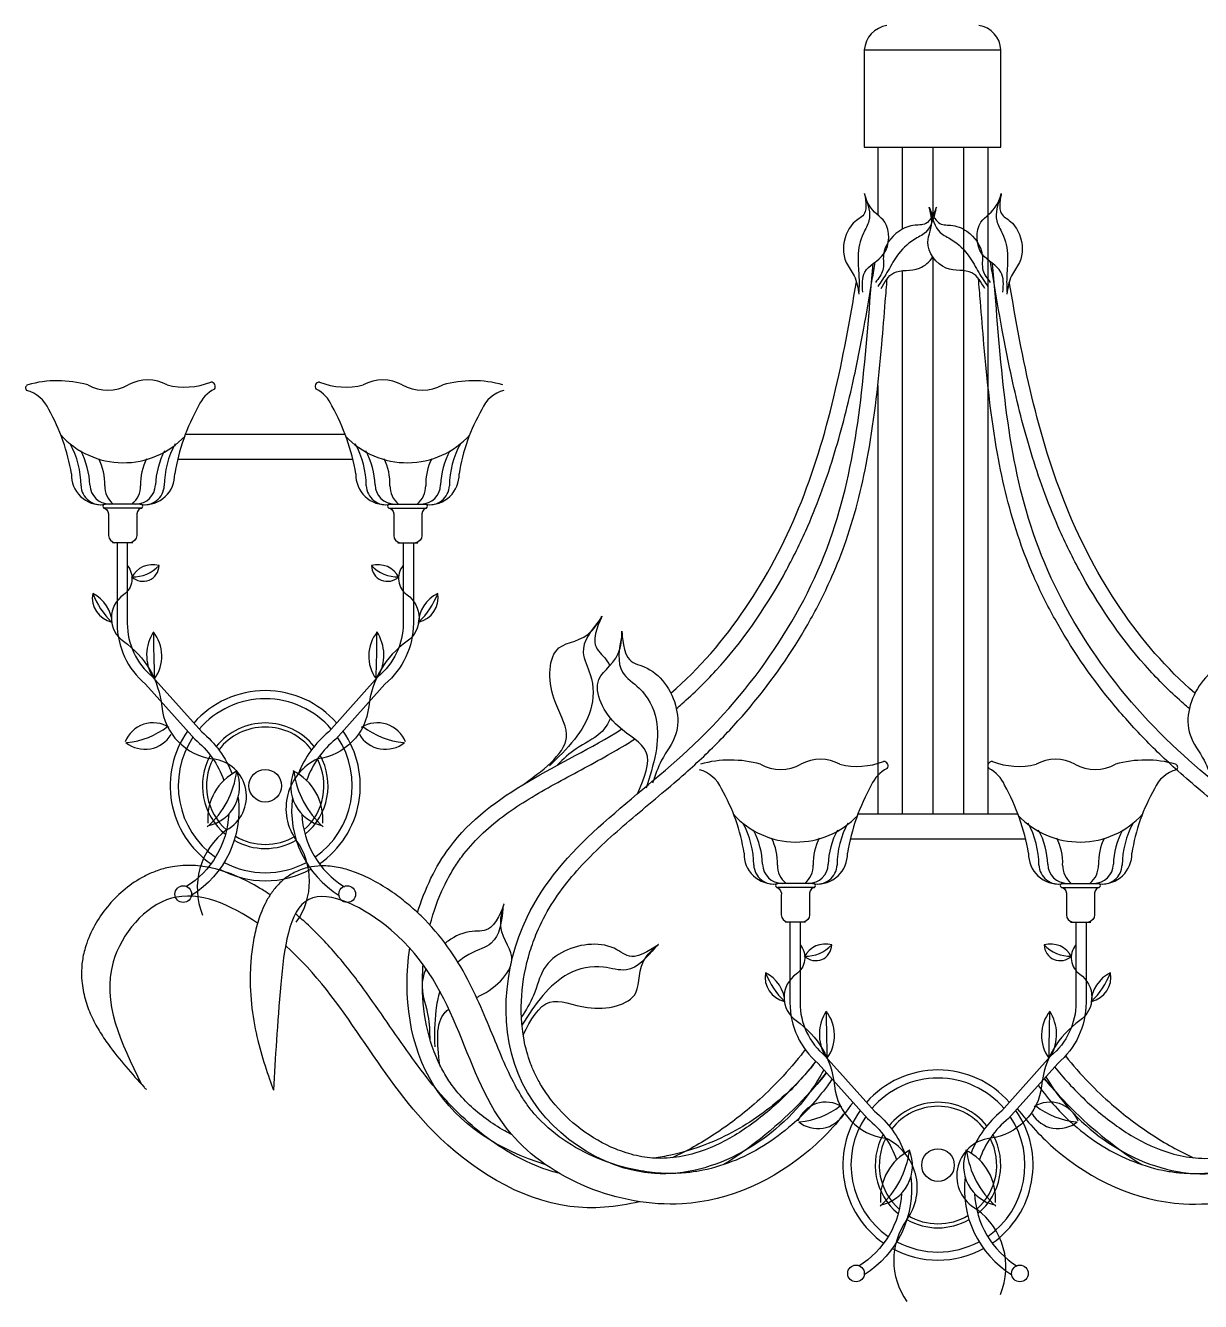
# Model space of a CAD drawing. Extents: x -61990 to -61155, y -37127 to -36121.
# Drawn here: x -61990 to -61453, y -37127 to -36543 of the extents above; entities that cross this region are included whole.
import ezdxf

# ---------------------------------------------------------------- set-up
doc = ezdxf.new("R2010")
doc.units = 0
doc.header["$MEASUREMENT"] = 0
for name, color, linetype in [('3', 3, 'CONTINUOUS'), ('4', 4, 'CONTINUOUS'), ('7', 7, 'CONTINUOUS')]:
    doc.layers.add(name, color=color, linetype=linetype)

msp = doc.modelspace()

# ---------------------------------------------------------------- linework, layer by layer
at = {"layer": '3'}
for p, q in [((-61606.31, -36554.61), (-61543.86, -36554.61)), ((-61588.97, -36599.02), (-61588.97, -36636.59)), ((-61574.97, -36599.02), (-61574.97, -36630.2)), ((-61560.97, -36599.02), (-61560.97, -36904.04)), ((-61574.97, -36649.28), (-61574.97, -36904.04)), ((-61588.97, -36655.57), (-61588.97, -36904.04)), ((-61629.6, -36935.93), (-61646.09, -36935.93)), ((-61629.6, -36937.74), (-61646.09, -36937.74)), ((-61515.65, -36935.93), (-61499.16, -36935.93)), ((-61515.65, -36937.74), (-61499.16, -36937.74)), ((-61633.21, -36953.6), (-61642.48, -36953.6)), ((-61634.28, -36953.6), (-61641.41, -36953.6)), ((-61512.04, -36953.6), (-61502.77, -36953.6)), ((-61510.96, -36953.6), (-61503.84, -36953.6))]:
    msp.add_line(p, q, dxfattribs=at)
for points in [[(-61646.09, -36937.74, -0.331153), (-61644.29, -36941.38), (-61644.29, -36950.19, 0.365745), (-61641.41, -36953.6, 1.001818)], [(-61629.6, -36937.74, 0.331153), (-61631.4, -36941.38), (-61631.4, -36950.19, -0.365745), (-61634.28, -36953.6, -1.001818)], [(-61515.65, -36937.74, -0.331153), (-61513.84, -36941.38), (-61513.84, -36950.19, 0.365745), (-61510.96, -36953.6, 1.001818)], [(-61499.16, -36937.74, 0.331153), (-61500.96, -36941.38), (-61500.96, -36950.19, -0.365745), (-61503.84, -36953.6, -1.001818)], [(-61640.35, -36953.67), (-61640.35, -36990.4, 0.221712), (-61627.38, -37018.22), (-61604.89, -37043.42, -0.142446), (-61591.56, -37062.29, -0.518864)], [(-61635.73, -36953.67), (-61635.73, -36990.4, 0.224379), (-61624.16, -37014.89), (-61601.7, -37040.06, -0.131061), (-61587.76, -37059.23, 3.515106)], [(-61509.51, -36953.67), (-61509.51, -36990.4, -0.224379), (-61521.09, -37014.89), (-61543.55, -37040.06, 0.131061), (-61557.49, -37059.23, -3.515106)], [(-61504.89, -36953.67), (-61504.89, -36990.4, -0.221712), (-61517.87, -37018.22), (-61540.36, -37043.42, 0.142446), (-61553.69, -37062.29, 0.518864)], [(-61635.58, -36964.1, -0.432996), (-61637.47, -36977.35, 0.520132), (-61637.47, -36998.63, -0.217282), (-61619.96, -37028.42, 0.348222), (-61596.52, -37052.43, -0.002)], [(-61509.67, -36964.1, 0.432996), (-61507.77, -36977.35, -0.520132), (-61507.77, -36998.63, 0.217282), (-61525.29, -37028.42, -0.348222), (-61548.73, -37052.43, 0.002)], [(-61585.03, -37070.11, -0.292957), (-61606.46, -37114.88, 3.515106)], [(-61560.22, -37070.11, 0.292957), (-61538.78, -37114.88, -3.515106)], [(-61589.34, -37077.67, -0.247575), (-61608.9, -37110.96, -0.518864)], [(-61555.9, -37077.67, 0.247575), (-61536.35, -37110.96, 0.518864)]]:
    msp.add_lwpolyline(points, format="xyb", dxfattribs=at)
for centre, radius in [((-61572.62, -37064.69), 7.46), ((-61610.12, -37114.28), 3.81), ((-61535.13, -37114.28), 3.81)]:
    msp.add_circle(centre, radius, dxfattribs=at)
for centre, radius, start, end in [((-61945.2, -36704.63), 38.78, 222.27122, 316.61711), ((-61815.45, -36704.63), 38.78, 223.38289, 317.72878), ((-62004.96, -36754.16), 40.38, 0.34743, 28.76417), ((-61886.13, -36754.16), 40.38, 151.23583, 179.65257), ((-61874.52, -36754.16), 40.38, 0.34743, 28.76417), ((-61755.69, -36754.16), 40.38, 151.23583, 179.65257), ((-61995.77, -36754.73), 35.25, 1.88168, 28.33244), ((-61978.78, -36752.95), 25.05, 357.79371, 26.98697), ((-61912.31, -36752.95), 25.05, 153.01303, 182.20629), ((-61895.32, -36754.73), 35.25, 151.66756, 178.11832), ((-61865.33, -36754.73), 35.25, 1.88168, 28.33244), ((-61848.33, -36752.95), 25.05, 357.79371, 26.98697), ((-61781.87, -36752.95), 25.05, 153.01303, 182.20629), ((-61764.88, -36754.73), 35.25, 151.66756, 178.11832), ((-61955.56, -36753.6), 9.03, 181.97454, 282.60375), ((-61951.56, -36753.35), 8.98, 181.43702, 269.50394), ((-61943.11, -36754.09), 10.64, 179.05139, 230.79239), ((-61947.98, -36754.09), 10.64, 309.20761, 0.94861), ((-61939.53, -36753.35), 8.98, 270.49606, 358.56298), ((-61935.53, -36753.6), 9.03, 257.39625, 358.02546), ((-61825.12, -36753.6), 9.03, 181.97454, 282.60375), ((-61821.12, -36753.35), 8.98, 181.43702, 269.50394), ((-61812.66, -36754.09), 10.64, 179.05139, 230.79239), ((-61817.54, -36754.09), 10.64, 309.20761, 0.94861), ((-61809.09, -36753.35), 8.98, 270.49606, 358.56298), ((-61805.09, -36753.6), 9.03, 257.39625, 358.02546), ((-61953.69, -36763.32), 0.911, 83.69028, 276.30972), ((-61937.2, -36763.32), 0.911, 263.69028, 96.30972), ((-61823.45, -36763.32), 0.911, 83.69028, 276.30972), ((-61806.96, -36763.32), 0.911, 263.69028, 96.30972), ((-61880.32, -36891.17), 28.71, 38.73955, 141.26045), ((-61880.32, -36891.17), 26.86, 37.80742, 142.19258), ((-61880.32, -36891.17), 28.71, 150.96219, 230.66037), ((-61880.32, -36891.17), 28.71, 309.33963, 29.03781), ((-61880.32, -36891.17), 26.86, 152.8302, 228.79237), ((-61906.23, -36896.12), 17.33, 298.28314, 83.33942), ((-61880.32, -36891.17), 26.86, 311.20763, 27.1698), ((-61667.64, -36930.08), 50.65, 74.18944, 105.59783), ((-61644.56, -36864.64), 19.11, 240.9692, 299.0308), ((-61626.38, -36897.4), 18.35, 60.9692, 119.0308), ((-61609.51, -36848.65), 33.66, 256.30361, 290.91681), ((-61597.4, -36882.04), 1.95, 320.39846, 92.5785), ((-61547.85, -36882.04), 1.95, 87.4215, 219.60154), ((-61535.74, -36848.65), 33.66, 249.08319, 283.69639), ((-61518.86, -36897.4), 18.35, 60.9692, 119.0308), ((-61500.68, -36864.64), 19.11, 240.9692, 299.0308), ((-61477.61, -36930.08), 50.65, 74.40217, 105.81056), ((-61464.48, -36882.72), 1.5, 311.27271, 71.04281), ((-61685.58, -36898.46), 15.11, 22.99033, 75.34418), ((-61589.2, -36896.83), 15.11, 116.30743, 157.00967), ((-61556.05, -36896.83), 15.11, 22.99033, 63.69257), ((-61459.66, -36898.46), 15.11, 104.65582, 157.00967), ((-61746.67, -36935.58), 86.46, 9.02547, 29.83657), ((-61519.17, -36937.92), 96.2, 150.757, 170.48315), ((-61626.08, -36937.92), 96.2, 9.51685, 29.243), ((-61398.57, -36935.58), 86.46, 150.16343, 170.97453), ((-61637.5, -36878.15), 38.78, 222.27122, 316.61711), ((-61507.75, -36878.15), 38.78, 223.38289, 317.72878), ((-61697.26, -36927.68), 40.38, 0.34743, 28.76417), ((-61688.07, -36928.25), 35.25, 1.88168, 28.33244), ((-61587.62, -36928.25), 35.25, 151.66756, 178.11832), ((-61578.43, -36927.68), 40.38, 151.23583, 179.65257), ((-61566.82, -36927.68), 40.38, 0.34743, 28.76417), ((-61557.63, -36928.25), 35.25, 1.88168, 28.33244), ((-61457.18, -36928.25), 35.25, 151.66756, 178.11832), ((-61447.99, -36927.68), 40.38, 151.23583, 179.65257), ((-61880.32, -36891.17), 28.71, 240.36212, 299.63788), ((-61880.32, -36891.17), 26.86, 239.42998, 300.57002), ((-61671.08, -36926.47), 25.05, 357.79371, 26.98697), ((-61604.61, -36926.47), 25.05, 153.01303, 182.20629), ((-61540.63, -36926.47), 25.05, 357.79371, 26.98697), ((-61474.17, -36926.47), 25.05, 153.01303, 182.20629), ((-61647.61, -36922.46), 13.69, 178.15086, 274.52954), ((-61627.73, -36922.46), 13.69, 264.71807, 1.84914), ((-61517.52, -36922.46), 13.69, 178.15086, 275.28193), ((-61497.64, -36922.46), 13.69, 265.47046, 1.84914), ((-61647.86, -36927.12), 9.03, 181.97454, 282.60375), ((-61643.86, -36926.87), 8.98, 181.43702, 269.50394), ((-61635.41, -36927.61), 10.64, 179.05139, 230.79239), ((-61640.28, -36927.61), 10.64, 309.20761, 0.94861), ((-61631.83, -36926.87), 8.98, 270.49606, 358.56298), ((-61627.83, -36927.12), 9.03, 257.39625, 358.02546), ((-61517.42, -36927.12), 9.03, 181.97454, 282.60375), ((-61513.42, -36926.87), 8.98, 181.43702, 269.50394), ((-61504.96, -36927.61), 10.64, 179.05139, 230.79239), ((-61509.84, -36927.61), 10.64, 309.20761, 0.94861), ((-61501.39, -36926.87), 8.98, 270.49606, 358.56298), ((-61497.39, -36927.12), 9.03, 257.39625, 358.02546), ((-61645.99, -36936.84), 0.911, 83.69028, 276.30972), ((-61629.5, -36936.84), 0.911, 263.69028, 96.30972), ((-61515.75, -36936.84), 0.911, 83.69028, 276.30972), ((-61499.26, -36936.84), 0.911, 263.69028, 96.30972), ((-61624.18, -36974.31), 10.73, 73.93377, 153.29658), ((-61628.53, -36963.87), 7.32, 226.24097, 358.99834), ((-61633.24, -36952.56), 16.6, 268.7972, 316.44211), ((-61521.07, -36974.31), 10.73, 26.70342, 106.06623), ((-61512, -36952.56), 16.6, 223.55789, 271.2028), ((-61516.72, -36963.87), 7.32, 181.00166, 313.75903), ((-61640.26, -36978.68), 11.46, 170.08386, 257.33247), ((-61616.65, -36963.09), 37.46, 201.31883, 225.56779), ((-61658.51, -36991.01), 15.91, 1.83869, 64.03553), ((-61486.73, -36991.01), 15.91, 115.96447, 178.16131), ((-61504.99, -36978.68), 11.46, 282.66753, 9.91614), ((-61528.6, -36963.09), 37.46, 314.43221, 338.68117), ((-61607.48, -37004.98), 19.4, 146.39816, 210.72329), ((-61637.83, -37005.39), 17.88, 324.26918, 38.59978), ((-60936.13, -36991.53), 687.62, 180.23764, 182.02531), ((-61507.41, -37005.39), 17.88, 141.40022, 215.73082), ((-62209.12, -36991.53), 687.62, 357.97469, 359.76236), ((-61537.77, -37004.98), 19.4, 329.27671, 33.60184), ((-61623.91, -37049.67), 13.77, 57.73694, 158.74312), ((-61639.13, -37009.49), 35.56, 275.2265, 307.81782), ((-61572.62, -37064.69), 28.71, 38.73955, 141.26045), ((-61572.62, -37064.69), 26.86, 37.80742, 142.19258), ((-61521.34, -37049.67), 13.77, 21.25688, 122.26306), ((-61506.12, -37009.49), 35.56, 232.18218, 264.7735), ((-61627.57, -37034.25), 13.78, 230.57125, 329.49926), ((-61517.68, -37034.25), 13.78, 210.50074, 309.42875), ((-61572.62, -37064.69), 28.71, 150.96219, 230.66037), ((-61572.62, -37064.69), 28.71, 309.33963, 29.03781), ((-61572.62, -37064.69), 26.86, 152.8302, 228.79237), ((-61626.48, -37052.82), 41.12, 311.67297, 352.74619), ((-61574.24, -37079.92), 24.72, 116.90556, 184.34524), ((-61602.76, -37065), 18.45, 282.12981, 22.24177), ((-61607.07, -37075.05), 24.96, 324.21402, 65.00091), ((-61546.72, -37069.64), 17.33, 96.66058, 241.71686), ((-61542.49, -37065), 18.45, 157.75823, 257.87019), ((-61571.01, -37079.92), 24.72, 355.65476, 63.09444), ((-61518.77, -37052.82), 41.12, 187.25381, 228.32703), ((-61572.62, -37064.69), 26.86, 311.20763, 27.1698), ((-61574.3, -37111.35), 32.78, 337.56586, 53.78115), ((-61560.84, -37108.37), 32.03, 144.21402, 215.78598), ((-61572.62, -37064.69), 28.71, 240.36212, 299.63788), ((-61572.62, -37064.69), 26.86, 239.42998, 300.57002)]:
    msp.add_arc(centre, radius, start, end, dxfattribs=at)
for points, knots in [([(-61628.42, -37017.31), (-61628.45, -37017.35), (-61628.48, -37017.39), (-61631.58, -37021.33), (-61634.87, -37025.05), (-61641.9, -37032.1), (-61645.64, -37035.42), (-61657.45, -37044.69), (-61666.1, -37049.92), (-61681.57, -37056.57), (-61688.05, -37058.68), (-61697.31, -37060.7), (-61699.9, -37061.17), (-61702.52, -37061.53)], [114.137712, 114.137712, 114.137712, 114.137712, 114.245811, 114.245811, 125.482165, 125.482165, 136.718518, 136.718518, 159.191225, 159.191225, 174.283498, 174.283498, 180.041025, 180.041025, 180.041025, 180.041025]), ([(-61633.34, -37011.85), (-61633.97, -37012.69), (-61634.62, -37013.52), (-61638.73, -37018.75), (-61642.45, -37023), (-61649.7, -37030.46), (-61653.14, -37033.72), (-61659.58, -37039.31), (-61662.51, -37041.7), (-61668.56, -37046.3), (-61671.66, -37048.51), (-61681.09, -37054.72), (-61687.58, -37058.37), (-61694.15, -37061.36)], [102.969663, 102.969663, 102.969663, 102.969663, 105.386258, 105.386258, 118.202987, 118.202987, 128.775596, 128.775596, 137.102732, 137.102732, 145.429868, 145.429868, 161.916612, 161.916612, 161.916612, 161.916612]), ([(-61623.73, -37022.32), (-61632.93, -37034.15), (-61647.95, -37049.03), (-61665.58, -37061.38), (-61670.55, -37064.48)], [104.770799, 104.770799, 104.770799, 104.770799, 136.326139, 148.18024, 148.18024, 148.18024, 148.18024]), ([(-61524, -37025.09), (-61515.28, -37035.84), (-61500.97, -37049.74), (-61484.35, -37061.38), (-61479.38, -37064.48)], [107.256484, 107.256484, 107.256484, 107.256484, 136.326139, 148.18024, 148.18024, 148.18024, 148.18024])]:
    msp.add_open_spline(points, degree=3, knots=knots, dxfattribs=at)
for points in [[(-61623.58, -37022.48), (-61625.91, -37025.4), (-61628.36, -37028.23), (-61630.94, -37030.95)], [(-61524.11, -37025.21), (-61522.46, -37027.17), (-61520.76, -37029.09), (-61518.99, -37030.95)], [(-61726.45, -37062.2), (-61726.6, -37062.19), (-61726.76, -37062.17), (-61726.91, -37062.16)]]:
    msp.add_open_spline(points, degree=3, dxfattribs=at)
at = {"layer": '4'}
for p, q in [((-61600.17, -36599.02), (-61600.17, -36630.13)), ((-61549.77, -36599.02), (-61549.77, -36904.04)), ((-61600.17, -36628.72), (-61600.17, -36630.13)), ((-61549.77, -36628.72), (-61549.77, -36630.13)), ((-61600.17, -36708.04), (-61600.17, -36904.04)), ((-61843.74, -36730.52), (-61916.91, -36730.52)), ((-61840.23, -36741.98), (-61920.42, -36741.98)), ((-61609.21, -36904.04), (-61536.04, -36904.04)), ((-61612.72, -36915.5), (-61532.53, -36915.5))]:
    msp.add_line(p, q, dxfattribs=at)
msp.add_lwpolyline([(-61595.95, -36543.41, 0.353581), (-61606.31, -36554.61), (-61606.31, -36599.02), (-61543.86, -36599.02), (-61543.86, -36554.61, 0.368703), (-61553.98, -36543.41)], format="xyb", dxfattribs=at)
for centre, radius, start, end in [((-61988.47, -36709.2), 1.5, 108.95719, 228.72729), ((-61975.34, -36756.56), 50.65, 74.18944, 105.59783), ((-61952.26, -36691.12), 19.11, 240.9692, 299.0308), ((-61934.08, -36723.88), 18.35, 60.9692, 119.0308), ((-61917.21, -36675.13), 33.66, 256.30361, 290.91681), ((-61905.1, -36708.52), 1.95, 320.39846, 92.5785), ((-61855.55, -36708.52), 1.95, 87.4215, 219.60154), ((-61843.44, -36675.13), 33.66, 249.08319, 283.69639), ((-61826.56, -36723.88), 18.35, 60.9692, 119.0308), ((-61808.38, -36691.12), 19.11, 240.9692, 299.0308), ((-61785.31, -36756.56), 50.65, 74.40217, 105.81056), ((-61993.28, -36724.94), 15.11, 22.99033, 75.34418), ((-61896.9, -36723.31), 15.11, 116.30743, 157.00967), ((-61863.75, -36723.31), 15.11, 22.99033, 63.69257), ((-61767.36, -36724.94), 15.11, 104.65582, 157.00967), ((-62054.37, -36762.06), 86.46, 9.02547, 29.83657), ((-61826.87, -36764.4), 96.2, 150.757, 170.48315), ((-61933.78, -36764.4), 96.2, 9.51685, 29.243), ((-61706.27, -36762.06), 86.46, 150.16343, 170.97453), ((-61955.3, -36748.94), 13.69, 178.15086, 274.52954), ((-61935.43, -36748.94), 13.69, 264.71807, 1.84914), ((-61825.22, -36748.94), 13.69, 178.15086, 275.28193), ((-61805.34, -36748.94), 13.69, 265.47046, 1.84914)]:
    msp.add_arc(centre, radius, start, end, dxfattribs=at)
for points in [[(-61607.04, -36665.38), (-61606.11, -36656.2), (-61597.47, -36647.95), (-61596.99, -36633.37), (-61604.4, -36625.14), (-61606.28, -36620.27), (-61605.9, -36628.51), (-61609.93, -36632.56), (-61614.59, -36639.02), (-61614.59, -36651.83), (-61610.96, -36657.93), (-61608.82, -36666.3)], [(-61542.89, -36665.38), (-61543.82, -36656.2), (-61552.46, -36647.95), (-61552.95, -36633.37), (-61545.53, -36625.14), (-61543.65, -36620.27), (-61544.03, -36628.51), (-61540, -36632.56), (-61535.35, -36639.02), (-61535.34, -36651.83), (-61538.97, -36657.93), (-61541.11, -36666.3)], [(-61605.91, -36621.5), (-61604.19, -36632.76), (-61606.72, -36638.47), (-61609.17, -36649.05), (-61608.79, -36657.79), (-61608.8, -36665.41)], [(-61551.25, -36663.74), (-61557.07, -36656.57), (-61568.83, -36654.42), (-61577.24, -36642.51), (-61575.57, -36631.56), (-61576.67, -36626.46), (-61572.46, -36633.56), (-61566.87, -36634.72), (-61559.43, -36637.56), (-61552.39, -36648.27), (-61552.07, -36655.36), (-61548.68, -36660.9)], [(-61544.02, -36621.5), (-61545.74, -36632.76), (-61543.21, -36638.47), (-61540.77, -36649.05), (-61541.15, -36657.79), (-61541.13, -36665.41)], [(-61573.63, -36627.69), (-61578.38, -36638.05), (-61583.62, -36641.42), (-61591.48, -36648.92), (-61595.97, -36656.44), (-61600.17, -36662.79)], [(-61576.3, -36627.69), (-61571.56, -36638.05), (-61566.31, -36641.42), (-61558.45, -36648.92), (-61553.96, -36656.44), (-61549.77, -36662.79)]]:
    msp.add_spline(points, degree=3, dxfattribs=at)
for points, knots in [([(-61574.33, -36631.3), (-61574.07, -36629.14), (-61572.06, -36622.69), (-61576.29, -36635.41), (-61583.92, -36634.13), (-61592.3, -36637.71), (-61598.71, -36646.12), (-61596.83, -36655.45), (-61599.82, -36659.14), (-61601.25, -36660.9)], [50.409305, 50.409305, 50.409305, 50.409305, 55.780425, 64.623643, 70.744468, 79.27752, 93.002496, 100.607035, 107.565649, 107.565649, 107.565649, 107.565649]), ([(-61598.68, -36663.74), (-61597.01, -36660.81), (-61593.2, -36654.09), (-61582.09, -36656.56), (-61576.49, -36651.55), (-61574.97, -36649.28)], [0, 0, 0, 0, 9.891421, 22.691252, 30.747943, 30.747943, 30.747943, 30.747943])]:
    msp.add_open_spline(points, degree=3, knots=knots, dxfattribs=at)
at = {"layer": '7'}
for p, q in [((-61937.3, -36762.41), (-61953.79, -36762.41)), ((-61937.3, -36764.22), (-61953.79, -36764.22)), ((-61823.35, -36762.41), (-61806.86, -36762.41)), ((-61823.35, -36764.22), (-61806.86, -36764.22)), ((-61940.91, -36780.08), (-61950.18, -36780.08)), ((-61941.98, -36780.08), (-61949.11, -36780.08)), ((-61819.74, -36780.08), (-61810.47, -36780.08)), ((-61818.66, -36780.08), (-61811.54, -36780.08))]:
    msp.add_line(p, q, dxfattribs=at)
for points in [[(-61953.79, -36764.22, -0.331153), (-61951.99, -36767.86), (-61951.99, -36776.67, 0.365745), (-61949.11, -36780.08, 1.001818)], [(-61937.3, -36764.22, 0.331153), (-61939.1, -36767.86), (-61939.1, -36776.67, -0.365745), (-61941.98, -36780.08, -1.001818)], [(-61823.35, -36764.22, -0.331153), (-61821.54, -36767.86), (-61821.54, -36776.67, 0.365745), (-61818.66, -36780.08, 1.001818)], [(-61806.86, -36764.22, 0.331153), (-61808.66, -36767.86), (-61808.66, -36776.67, -0.365745), (-61811.54, -36780.08, -1.001818)], [(-61948.05, -36780.15), (-61948.05, -36816.88, 0.221712), (-61935.08, -36844.7), (-61912.59, -36869.9, -0.142446), (-61899.26, -36888.77, -0.518864)], [(-61943.43, -36780.15), (-61943.43, -36816.88, 0.224379), (-61931.86, -36841.37), (-61909.4, -36866.54, -0.131061), (-61895.46, -36885.71, 3.515106)], [(-61817.21, -36780.15), (-61817.21, -36816.88, -0.224379), (-61828.78, -36841.37), (-61851.25, -36866.54, 0.131061), (-61865.19, -36885.71, -3.515106)], [(-61812.59, -36780.15), (-61812.59, -36816.88, -0.221712), (-61825.57, -36844.7), (-61848.06, -36869.9, 0.142446), (-61861.39, -36888.77, 0.518864)], [(-61943.28, -36790.58, -0.432996), (-61945.17, -36803.83, 0.520132), (-61945.17, -36825.11, -0.217282), (-61927.66, -36854.91, 0.348222), (-61904.22, -36878.91, -0.002)], [(-61817.37, -36790.58, 0.432996), (-61815.47, -36803.83, -0.520132), (-61815.47, -36825.11, 0.217282), (-61832.99, -36854.91, -0.348222), (-61856.43, -36878.91, 0.002)], [(-61892.73, -36896.59, -0.292957), (-61914.16, -36941.36, 3.515106)], [(-61867.92, -36896.59, 0.292957), (-61846.48, -36941.36, -3.515106)], [(-61897.04, -36904.15, -0.247575), (-61916.6, -36937.44, -0.518864)], [(-61863.6, -36904.15, 0.247575), (-61844.05, -36937.44, 0.518864)]]:
    msp.add_lwpolyline(points, format="xyb", dxfattribs=at)
for centre, radius in [((-61880.32, -36891.17), 7.46), ((-61917.82, -36940.76), 3.81), ((-61842.83, -36940.76), 3.81)]:
    msp.add_circle(centre, radius, dxfattribs=at)
for centre, radius, start, end in [((-61931.88, -36800.79), 10.73, 73.93377, 153.29658), ((-61940.94, -36779.04), 16.6, 268.7972, 316.44211), ((-61936.23, -36790.35), 7.32, 226.24097, 358.99834), ((-61828.77, -36800.79), 10.73, 26.70342, 106.06623), ((-61824.42, -36790.35), 7.32, 181.00166, 313.75903), ((-61819.7, -36779.04), 16.6, 223.55789, 271.2028), ((-61947.96, -36805.16), 11.46, 170.08386, 257.33247), ((-61966.21, -36817.49), 15.91, 1.83869, 64.03553), ((-61924.35, -36789.57), 37.46, 201.31883, 225.56779), ((-61794.43, -36817.49), 15.91, 115.96447, 178.16131), ((-61812.69, -36805.16), 11.46, 282.66753, 9.91614), ((-61836.29, -36789.57), 37.46, 314.43221, 338.68117), ((-61915.18, -36831.46), 19.4, 146.39816, 210.72329), ((-61945.53, -36831.87), 17.88, 324.26918, 38.59978), ((-61243.83, -36818.02), 687.62, 180.23764, 182.02531), ((-61815.11, -36831.87), 17.88, 141.40022, 215.73082), ((-62516.82, -36818.02), 687.62, 357.97469, 359.76236), ((-61845.46, -36831.46), 19.4, 329.27671, 33.60184), ((-61880.32, -36891.17), 43.49, 41.26586, 138.73414), ((-61880.32, -36891.17), 39.79, 40.61341, 139.38659), ((-61931.61, -36876.15), 13.77, 57.73694, 158.74312), ((-61946.82, -36835.97), 35.56, 275.2265, 307.81782), ((-61829.04, -36876.15), 13.77, 21.25688, 122.26306), ((-61813.82, -36835.97), 35.56, 232.18218, 264.7735), ((-61935.27, -36860.73), 13.78, 230.57125, 329.49926), ((-61880.32, -36891.17), 43.49, 144.91909, 235.21801), ((-61880.32, -36891.17), 39.79, 146.16758, 235.14366), ((-61880.32, -36891.17), 39.79, 304.85634, 33.83242), ((-61880.32, -36891.17), 43.49, 304.78199, 35.08091), ((-61825.38, -36860.73), 13.78, 210.50074, 309.42875), ((-61845.88, -36901.53), 24.96, 114.99909, 215.78598), ((-61934.17, -36879.3), 41.12, 311.67297, 352.74619), ((-61881.94, -36906.4), 24.72, 116.90556, 184.34524), ((-61910.46, -36891.48), 18.45, 282.12981, 22.24177), ((-61850.19, -36891.48), 18.45, 157.75823, 257.87019), ((-61878.71, -36906.4), 24.72, 355.65476, 63.09444), ((-61826.47, -36879.3), 41.12, 187.25381, 228.32703), ((-61878.65, -36937.83), 32.78, 126.21885, 202.43414), ((-61892.11, -36934.85), 32.03, 324.21402, 35.78598), ((-61880.32, -36891.17), 43.49, 241.32685, 298.67315), ((-61880.32, -36891.17), 39.79, 241.7993, 298.2007), ((-61572.62, -37064.69), 43.49, 41.26586, 138.73414), ((-61572.62, -37064.69), 39.79, 40.61341, 139.38659), ((-61572.62, -37064.69), 43.49, 144.91909, 235.21801), ((-61572.62, -37064.69), 43.49, 304.78199, 35.08091), ((-61572.62, -37064.69), 39.79, 146.16758, 235.14366), ((-61572.62, -37064.69), 39.79, 304.85634, 33.83242), ((-61572.62, -37064.69), 43.49, 241.32685, 298.67315), ((-61572.62, -37064.69), 39.79, 241.7993, 298.2007)]:
    msp.add_arc(centre, radius, start, end, dxfattribs=at)
for points, knots in [([(-61624.85, -37021.06), (-61626.65, -37024.45), (-61642.79, -37050.86), (-61700.26, -37085.77), (-61776.74, -37032.17), (-61767.91, -36933.26), (-61677.98, -36877.52), (-61611.78, -36781.22), (-61606.2, -36698.56), (-61602.67, -36656.9), (-61602.28, -36652.32)], [114.665724, 114.665724, 114.665724, 114.665724, 122.899102, 180.482098, 232.701921, 286.979983, 362.735838, 448.077942, 527.196851, 536.981483, 536.981483, 536.981483, 536.981483]), ([(-61692.29, -36855.9), (-61691.44, -36855.18), (-61690.6, -36854.46), (-61684.29, -36848.95), (-61679.12, -36843.86), (-61662.22, -36825.36), (-61651.96, -36810.64), (-61639.63, -36788.37), (-61636.21, -36781.49), (-61630.65, -36769.02), (-61628.4, -36763.47), (-61624.24, -36752.31), (-61622.33, -36746.69), (-61617.06, -36729.75), (-61614.13, -36718.35), (-61609.73, -36698.59), (-61608.08, -36690.25), (-61605.18, -36674.48), (-61603.91, -36667.04), (-61602.23, -36656.95), (-61601.79, -36654.29), (-61601.36, -36651.62)], [422.254182, 422.254182, 422.254182, 422.254182, 424.517851, 424.517851, 439.325569, 439.325569, 475.722178, 475.722178, 491.483663, 491.483663, 503.878778, 503.878778, 516.273893, 516.273893, 541.064122, 541.064122, 559.061273, 559.061273, 575.108109, 575.108109, 580.869579, 580.869579, 580.869579, 580.869579]), ([(-61457.64, -36855.9), (-61458.49, -36855.18), (-61459.33, -36854.46), (-61465.64, -36848.95), (-61470.81, -36843.86), (-61487.71, -36825.36), (-61497.97, -36810.64), (-61510.3, -36788.37), (-61513.72, -36781.49), (-61519.28, -36769.02), (-61521.54, -36763.47), (-61525.7, -36752.31), (-61527.6, -36746.69), (-61532.87, -36729.75), (-61535.8, -36718.35), (-61540.2, -36698.59), (-61541.85, -36690.25), (-61544.75, -36674.48), (-61546.02, -36667.04), (-61547.7, -36656.95), (-61548.14, -36654.29), (-61548.58, -36651.62)], [422.254182, 422.254182, 422.254182, 422.254182, 424.517851, 424.517851, 439.325569, 439.325569, 475.722178, 475.722178, 491.483663, 491.483663, 503.878778, 503.878778, 516.273893, 516.273893, 541.064122, 541.064122, 559.061273, 559.061273, 575.108109, 575.108109, 580.869579, 580.869579, 580.869579, 580.869579]), ([(-61523.28, -37024.29), (-61521.96, -37026.56), (-61505.85, -37051.63), (-61449.67, -37085.77), (-61373.19, -37032.17), (-61382.02, -36933.26), (-61471.95, -36877.52), (-61538.15, -36781.22), (-61543.73, -36698.56), (-61547.26, -36656.9), (-61547.66, -36652.32)], [117.301954, 117.301954, 117.301954, 117.301954, 122.899102, 180.482098, 232.701921, 286.979983, 362.735838, 448.077942, 527.196851, 536.981483, 536.981483, 536.981483, 536.981483]), ([(-61628.54, -37017.2), (-61630.15, -37019.28), (-61631.83, -37021.33), (-61638.14, -37028.66), (-61643.2, -37033.83), (-61653.98, -37043.29), (-61659.72, -37047.57), (-61671.55, -37054.66), (-61677.64, -37057.45), (-61687.53, -37060.38), (-61691.31, -37061.12), (-61697, -37061.61), (-61698.91, -37061.67), (-61702.41, -37061.57), (-61704.01, -37061.44), (-61707.22, -37061.03), (-61708.84, -37060.75), (-61713.69, -37059.66), (-61716.93, -37058.64), (-61725.65, -37055.08), (-61731.03, -37051.99), (-61740.92, -37044.52), (-61745.42, -37040.13), (-61750.99, -37033.09), (-61752.6, -37030.77), (-61755.02, -37026.75), (-61755.92, -37025.09), (-61757.55, -37021.71), (-61758.28, -37019.98), (-61760.25, -37014.71), (-61761.25, -37011.07), (-61763.2, -37000.79), (-61763.53, -36993.98), (-61762.55, -36980.37), (-61761.24, -36973.57), (-61758.32, -36964.09), (-61757.26, -36961.18), (-61754.19, -36953.91), (-61751.99, -36949.71), (-61747.01, -36941.68), (-61744.23, -36937.84), (-61735.21, -36926.81), (-61728.27, -36919.99), (-61713.35, -36906.65), (-61705.39, -36900.13), (-61693.94, -36890.44), (-61690.47, -36887.47), (-61684.25, -36881.91), (-61681.48, -36879.36), (-61676.06, -36874.14), (-61673.4, -36871.48), (-61665.6, -36863.35), (-61660.63, -36857.73), (-61646.47, -36840.32), (-61638.05, -36827.97), (-61627.31, -36808.65), (-61624.06, -36802.12), (-61618.76, -36790.07), (-61616.6, -36784.59), (-61612.41, -36772.52), (-61610.48, -36765.92), (-61607.13, -36752.61), (-61605.73, -36745.91), (-61601.56, -36722.65), (-61599.81, -36705.93), (-61597.77, -36682.71), (-61597.24, -36676.14), (-61596.42, -36666.14), (-61596.13, -36662.68), (-61595.84, -36659.24)], [114.371278, 114.371278, 114.371278, 114.371278, 120.161195, 120.161195, 135.301222, 135.301222, 150.441249, 150.441249, 165.581276, 165.581276, 174.904723, 174.904723, 179.634034, 179.634034, 183.579316, 183.579316, 187.524597, 187.524597, 195.41516, 195.41516, 209.087924, 209.087924, 222.760687, 222.760687, 229.087711, 229.087711, 233.406183, 233.406183, 237.724655, 237.724655, 246.361599, 246.361599, 261.55328, 261.55328, 276.744962, 276.744962, 283.701398, 283.701398, 294.655105, 294.655105, 305.608812, 305.608812, 327.286508, 327.286508, 348.964204, 348.964204, 358.37906, 358.37906, 366.049444, 366.049444, 373.719828, 373.719828, 389.060597, 389.060597, 419.742135, 419.742135, 434.880137, 434.880137, 447.14802, 447.14802, 461.537715, 461.537715, 475.927409, 475.927409, 511.193485, 511.193485, 525.139125, 525.139125, 532.515329, 532.515329, 532.515329, 532.515329]), ([(-61694.84, -36848.87), (-61668.82, -36826.3), (-61629.18, -36764.64), (-61615.84, -36695.89), (-61609.94, -36660.62)], [424.072379, 424.072379, 424.072379, 424.072379, 497.068573, 573.554122, 573.554122, 573.554122, 573.554122]), ([(-61519.31, -37019.83), (-61518.35, -37021.02), (-61517.36, -37022.19), (-61511.79, -37028.66), (-61506.73, -37033.83), (-61495.95, -37043.29), (-61490.22, -37047.57), (-61478.38, -37054.66), (-61472.29, -37057.45), (-61462.4, -37060.38), (-61458.62, -37061.12), (-61452.94, -37061.61), (-61451.02, -37061.67), (-61447.52, -37061.57), (-61445.92, -37061.44), (-61442.71, -37061.03), (-61441.09, -37060.75), (-61436.24, -37059.66), (-61433, -37058.64), (-61424.28, -37055.08), (-61418.9, -37051.99), (-61409.01, -37044.52), (-61404.51, -37040.13), (-61398.94, -37033.09), (-61397.33, -37030.77), (-61394.92, -37026.75), (-61394.02, -37025.09), (-61392.39, -37021.71), (-61391.65, -37019.98), (-61389.68, -37014.71), (-61388.68, -37011.07), (-61386.73, -37000.79), (-61386.4, -36993.98), (-61387.38, -36980.37), (-61388.69, -36973.57), (-61391.61, -36964.09), (-61392.67, -36961.18), (-61395.74, -36953.91), (-61397.94, -36949.71), (-61402.92, -36941.68), (-61405.71, -36937.84), (-61414.72, -36926.81), (-61421.66, -36919.99), (-61436.58, -36906.65), (-61444.55, -36900.13), (-61455.99, -36890.44), (-61459.46, -36887.47), (-61465.68, -36881.91), (-61468.45, -36879.36), (-61473.88, -36874.14), (-61476.53, -36871.48), (-61484.33, -36863.35), (-61489.3, -36857.73), (-61503.46, -36840.32), (-61511.88, -36827.97), (-61522.63, -36808.65), (-61525.88, -36802.12), (-61531.17, -36790.07), (-61533.33, -36784.59), (-61537.52, -36772.52), (-61539.46, -36765.92), (-61542.8, -36752.61), (-61544.21, -36745.91), (-61548.37, -36722.65), (-61550.12, -36705.93), (-61552.16, -36682.71), (-61552.69, -36676.14), (-61553.51, -36666.14), (-61553.8, -36662.68), (-61554.09, -36659.24)], [116.827932, 116.827932, 116.827932, 116.827932, 120.161195, 120.161195, 135.301222, 135.301222, 150.441249, 150.441249, 165.581276, 165.581276, 174.904723, 174.904723, 179.634034, 179.634034, 183.579316, 183.579316, 187.524597, 187.524597, 195.41516, 195.41516, 209.087924, 209.087924, 222.760687, 222.760687, 229.087711, 229.087711, 233.406183, 233.406183, 237.724655, 237.724655, 246.361599, 246.361599, 261.55328, 261.55328, 276.744962, 276.744962, 283.701398, 283.701398, 294.655105, 294.655105, 305.608812, 305.608812, 327.286508, 327.286508, 348.964204, 348.964204, 358.37906, 358.37906, 366.049444, 366.049444, 373.719828, 373.719828, 389.060597, 389.060597, 419.742135, 419.742135, 434.880137, 434.880137, 447.14802, 447.14802, 461.537715, 461.537715, 475.927409, 475.927409, 511.193485, 511.193485, 525.139125, 525.139125, 532.515329, 532.515329, 532.515329, 532.515329]), ([(-61455.09, -36848.87), (-61481.11, -36826.3), (-61520.75, -36764.64), (-61534.09, -36695.89), (-61540, -36660.62)], [424.072379, 424.072379, 424.072379, 424.072379, 497.068573, 573.554122, 573.554122, 573.554122, 573.554122]), ([(-61761.53, -36890.15), (-61751.91, -36882.97), (-61736.61, -36871.57), (-61751.01, -36850.57), (-61751.02, -36824.4), (-61732.64, -36825.73), (-61723.47, -36808.07), (-61732.78, -36826.16), (-61725.66, -36831.43), (-61723.31, -36835), (-61722.66, -36836.25)], [0, 0, 0, 0, 21.076252, 33.506794, 50.049659, 62.415379, 68.006804, 76.850022, 82.970848, 85.998818, 85.998818, 85.998818, 85.998818]), ([(-61810.65, -36949.2), (-61807.36, -36938.29), (-61787.67, -36897.47), (-61744.94, -36882.47), (-61717.31, -36865.36)], [313.275121, 313.275121, 313.275121, 313.275121, 336.03636, 404.414173, 404.414173, 404.414173, 404.414173]), ([(-61722.35, -36860.29), (-61723.48, -36862.86), (-61727.52, -36868.89), (-61738.04, -36873.26), (-61743.95, -36878.97), (-61746.67, -36881.6)], [102.958853, 102.958853, 102.958853, 102.958853, 108.798145, 118.257626, 126.347838, 126.347838, 126.347838, 126.347838]), ([(-61804.98, -36954.91), (-61803.36, -36948.71), (-61801.19, -36942.73), (-61797.19, -36934.4), (-61795.75, -36931.73), (-61793.01, -36927.28), (-61791.76, -36925.44), (-61787.86, -36920.16), (-61784.97, -36916.92), (-61778.72, -36910.85), (-61775.35, -36908.02), (-61764.96, -36900.25), (-61757.41, -36895.7), (-61741.57, -36886.87), (-61733.29, -36882.6), (-61721.48, -36876), (-61717.93, -36873.95), (-61713.39, -36871.17), (-61712.38, -36870.53), (-61711.36, -36869.89)], [310.559753, 310.559753, 310.559753, 310.559753, 324.160617, 324.160617, 330.926486, 330.926486, 336.035796, 336.035796, 346.254416, 346.254416, 356.473035, 356.473035, 375.924844, 375.924844, 395.376653, 395.376653, 403.786372, 403.786372, 406.227751, 406.227751, 406.227751, 406.227751]), ([(-61878.06, -36941.07), (-61878.11, -36941.04), (-61878.16, -36941), (-61879.75, -36939.94), (-61881.32, -36938.94), (-61886.18, -36936.03), (-61889.59, -36934.22), (-61896.79, -36931.1), (-61900.58, -36929.78), (-61907.43, -36928.23), (-61910.39, -36927.8), (-61916.49, -36927.53), (-61919.63, -36927.69), (-61923.92, -36928.42), (-61925.05, -36928.66), (-61927.12, -36929.2), (-61928.07, -36929.48), (-61929.92, -36930.1), (-61930.82, -36930.44), (-61933.5, -36931.54), (-61935.22, -36932.38), (-61939.92, -36935.02), (-61942.75, -36937.04), (-61947.98, -36941.51), (-61950.38, -36943.96), (-61954.72, -36949.23), (-61956.65, -36952.04), (-61959.97, -36957.98), (-61961.36, -36961.11), (-61962.77, -36965.57), (-61963.09, -36966.75), (-61963.6, -36969.01), (-61963.79, -36970.07), (-61964.1, -36972.18), (-61964.21, -36973.24), (-61964.41, -36976.39), (-61964.38, -36978.47), (-61963.96, -36983.34), (-61963.43, -36986.09), (-61961.96, -36991.35), (-61961.02, -36993.87), (-61958.85, -36998.68), (-61957.63, -37000.98), (-61954.98, -37005.41), (-61953.56, -37007.55), (-61949.55, -37013.12), (-61946.85, -37016.45), (-61941.33, -37022.89), (-61938.5, -37025.99), (-61935.39, -37029.41), (-61935.03, -37029.8), (-61934.68, -37030.18)], [341.899584, 341.899584, 341.899584, 341.899584, 342.004896, 342.004896, 345.246991, 345.246991, 351.731182, 351.731182, 358.215373, 358.215373, 362.856936, 362.856936, 367.4985, 367.4985, 369.154938, 369.154938, 370.54929, 370.54929, 371.943643, 371.943643, 374.732348, 374.732348, 379.892631, 379.892631, 385.052915, 385.052915, 390.213199, 390.213199, 395.373483, 395.373483, 397.203683, 397.203683, 398.790286, 398.790286, 400.376889, 400.376889, 403.550095, 403.550095, 407.976219, 407.976219, 412.402342, 412.402342, 416.828466, 416.828466, 421.25459, 421.25459, 428.744235, 428.744235, 436.23388, 436.23388, 437.196477, 437.196477, 437.196477, 437.196477]), ([(-61621.05, -37025.32), (-61621.76, -37026.36), (-61622.48, -37027.38), (-61628.05, -37034.98), (-61633.44, -37040.98), (-61643.51, -37049.82), (-61647.88, -37053.07), (-61657.07, -37058.75), (-61661.88, -37061.19), (-61671.81, -37065.08), (-61676.91, -37066.54), (-61684.27, -37067.83), (-61686.47, -37068.12), (-61690.41, -37068.45), (-61692.15, -37068.53), (-61695.68, -37068.57), (-61697.46, -37068.53), (-61702.83, -37068.22), (-61706.45, -37067.77), (-61716.16, -37065.94), (-61722.23, -37064.11), (-61733.74, -37059.34), (-61739.18, -37056.38), (-61748.94, -37049.62), (-61753.25, -37045.82), (-61757.44, -37041.04), (-61758.07, -37040.29), (-61759.29, -37038.75), (-61759.88, -37037.96), (-61761.62, -37035.55), (-61762.72, -37033.87), (-61765.89, -37028.64), (-61767.82, -37024.87), (-61771.53, -37016.82), (-61773.32, -37012.54), (-61776.98, -37003.6), (-61778.85, -36998.95), (-61782.97, -36989.4), (-61785.23, -36984.51), (-61790.44, -36974.67), (-61793.41, -36969.72), (-61800.38, -36960.01), (-61804.39, -36955.25), (-61810.89, -36948.94), (-61812.83, -36947.18), (-61816.92, -36943.77), (-61819.05, -36942.12), (-61824.02, -36938.59), (-61826.88, -36936.77), (-61832.82, -36933.48), (-61835.89, -36932.01), (-61841.34, -36929.98), (-61843.65, -36929.27), (-61848.46, -36928.22), (-61850.96, -36927.89), (-61855.39, -36927.83), (-61857.26, -36927.95), (-61861.07, -36928.59), (-61863.01, -36929.12), (-61865.88, -36930.29), (-61866.84, -36930.75), (-61868.67, -36931.76), (-61869.53, -36932.32), (-61871.93, -36934.04), (-61873.34, -36935.31), (-61875.83, -36937.96), (-61876.91, -36939.36), (-61878.83, -36942.21), (-61879.67, -36943.67), (-61881.16, -36946.63), (-61881.81, -36948.13), (-61883.41, -36952.32), (-61884.21, -36955.03), (-61885.49, -36960.53), (-61885.98, -36963.31), (-61886.7, -36968.87), (-61886.94, -36971.65), (-61887.21, -36977.26), (-61887.23, -36980.08), (-61887.01, -36988.43), (-61886.45, -36993.71), (-61884.75, -37003.67), (-61883.63, -37008.35), (-61881.11, -37017.21), (-61879.72, -37021.39), (-61877.74, -37027.1), (-61877.15, -37028.77), (-61876.57, -37030.41)], [110.849944, 110.849944, 110.849944, 110.849944, 113.802935, 113.802935, 133.092083, 133.092083, 146.185462, 146.185462, 159.278841, 159.278841, 172.37222, 172.37222, 177.880741, 177.880741, 182.206075, 182.206075, 186.531409, 186.531409, 195.182077, 195.182077, 209.830062, 209.830062, 224.478047, 224.478047, 239.126032, 239.126032, 241.806307, 241.806307, 244.486581, 244.486581, 249.847131, 249.847131, 260.485149, 260.485149, 271.123168, 271.123168, 281.761187, 281.761187, 292.399206, 292.399206, 303.037225, 303.037225, 313.675244, 313.675244, 317.884483, 317.884483, 322.093722, 322.093722, 327.309764, 327.309764, 332.525807, 332.525807, 336.198767, 336.198767, 339.871727, 339.871727, 342.423551, 342.423551, 344.975375, 344.975375, 346.262696, 346.262696, 347.550018, 347.550018, 350.032347, 350.032347, 352.514676, 352.514676, 354.997004, 354.997004, 357.479333, 357.479333, 361.854961, 361.854961, 366.230589, 366.230589, 370.606217, 370.606217, 375.148218, 375.148218, 384.419863, 384.419863, 393.691509, 393.691509, 402.963154, 402.963154, 406.898383, 406.898383, 406.898383, 406.898383]), ([(-61526.81, -37028.25), (-61526.78, -37028.29), (-61526.74, -37028.34), (-61521.88, -37034.98), (-61516.49, -37040.98), (-61506.42, -37049.82), (-61502.05, -37053.07), (-61492.86, -37058.75), (-61488.05, -37061.19), (-61478.13, -37065.08), (-61473.02, -37066.54), (-61465.66, -37067.83), (-61463.46, -37068.12), (-61459.52, -37068.45), (-61457.78, -37068.53), (-61454.25, -37068.57), (-61452.47, -37068.53), (-61447.1, -37068.22), (-61443.48, -37067.77), (-61433.77, -37065.94), (-61427.7, -37064.11), (-61416.19, -37059.34), (-61410.75, -37056.38), (-61400.99, -37049.62), (-61396.68, -37045.82), (-61392.49, -37041.04), (-61391.86, -37040.29), (-61390.64, -37038.75), (-61390.05, -37037.96), (-61388.31, -37035.55), (-61387.21, -37033.87), (-61384.05, -37028.64), (-61382.11, -37024.87), (-61378.4, -37016.82), (-61376.61, -37012.54), (-61372.96, -37003.6), (-61371.08, -36998.95), (-61366.96, -36989.4), (-61364.71, -36984.51), (-61359.49, -36974.67), (-61356.52, -36969.72), (-61349.55, -36960.01), (-61345.54, -36955.25), (-61339.05, -36948.94), (-61337.1, -36947.18), (-61333.02, -36943.77), (-61330.88, -36942.12), (-61325.91, -36938.59), (-61323.05, -36936.77), (-61317.11, -36933.48), (-61314.04, -36932.01), (-61308.59, -36929.98), (-61306.28, -36929.27), (-61301.47, -36928.22), (-61298.97, -36927.89), (-61294.55, -36927.83), (-61292.67, -36927.95), (-61288.86, -36928.59), (-61286.92, -36929.12), (-61284.05, -36930.29), (-61283.09, -36930.75), (-61281.27, -36931.76), (-61280.4, -36932.32), (-61278, -36934.04), (-61276.59, -36935.31), (-61274.11, -36937.96), (-61273.02, -36939.36), (-61271.1, -36942.21), (-61270.26, -36943.67), (-61268.77, -36946.63), (-61268.12, -36948.13), (-61266.52, -36952.32), (-61265.72, -36955.03), (-61264.44, -36960.53), (-61263.95, -36963.31), (-61263.23, -36968.87), (-61262.99, -36971.65), (-61262.72, -36977.26), (-61262.7, -36980.08), (-61262.92, -36988.43), (-61263.48, -36993.71), (-61265.18, -37003.67), (-61266.31, -37008.35), (-61268.83, -37017.21), (-61270.22, -37021.39), (-61272.19, -37027.1), (-61272.78, -37028.77), (-61273.36, -37030.41)], [113.664016, 113.664016, 113.664016, 113.664016, 113.802935, 113.802935, 133.092083, 133.092083, 146.185462, 146.185462, 159.278841, 159.278841, 172.37222, 172.37222, 177.880741, 177.880741, 182.206075, 182.206075, 186.531409, 186.531409, 195.182077, 195.182077, 209.830062, 209.830062, 224.478047, 224.478047, 239.126032, 239.126032, 241.806307, 241.806307, 244.486581, 244.486581, 249.847131, 249.847131, 260.485149, 260.485149, 271.123168, 271.123168, 281.761187, 281.761187, 292.399206, 292.399206, 303.037225, 303.037225, 313.675244, 313.675244, 317.884483, 317.884483, 322.093722, 322.093722, 327.309764, 327.309764, 332.525807, 332.525807, 336.198767, 336.198767, 339.871727, 339.871727, 342.423551, 342.423551, 344.975375, 344.975375, 346.262696, 346.262696, 347.550018, 347.550018, 350.032347, 350.032347, 352.514676, 352.514676, 354.997004, 354.997004, 357.479333, 357.479333, 361.854961, 361.854961, 366.230589, 366.230589, 370.606217, 370.606217, 375.148218, 375.148218, 384.419863, 384.419863, 393.691509, 393.691509, 402.963154, 402.963154, 406.898383, 406.898383, 406.898383, 406.898383]), ([(-61883.88, -36954.08), (-61896.04, -36945.68), (-61924.43, -36932.76), (-61961.53, -36977.53), (-61946.2, -37008.92), (-61937.12, -37027.51)], [340.285399, 340.285399, 340.285399, 340.285399, 369.601192, 397.7248, 438.598158, 438.598158, 438.598158, 438.598158]), ([(-61611.48, -37036.04), (-61617.22, -37043.98), (-61638.09, -37067.18), (-61695.03, -37093.86), (-61790.5, -37054.53), (-61790.48, -36969.93), (-61867.79, -36929.88), (-61874.15, -36988.08), (-61875.72, -37015.51), (-61876.57, -37030.41)], [158.568098, 158.568098, 158.568098, 158.568098, 187.664474, 251.103063, 335.661434, 443.763943, 483.93314, 524.74767, 573.346735, 573.346735, 573.346735, 573.346735]), ([(-61536.33, -37038.9), (-61531.1, -37045.74), (-61510.71, -37067.71), (-61454.9, -37093.86), (-61359.44, -37054.53), (-61359.45, -36969.93), (-61282.15, -36929.88), (-61275.78, -36988.08), (-61274.21, -37015.51), (-61273.36, -37030.41)], [162.099883, 162.099883, 162.099883, 162.099883, 187.664474, 251.103063, 335.661434, 443.763943, 483.93314, 524.74767, 573.346735, 573.346735, 573.346735, 573.346735]), ([(-61783.68, -36987.99), (-61783.22, -36987.78), (-61774.73, -36983.82), (-61761.41, -36970.42), (-61775.27, -36958.33), (-61769.17, -36939.38), (-61775.47, -36958.73), (-61786.91, -36956.97), (-61793.86, -36960.02), (-61797.63, -36962.91), (-61798.07, -36963.27)], [28.705305, 28.705305, 28.705305, 28.705305, 29.643759, 46.186625, 58.552345, 64.14377, 72.986987, 79.107813, 87.640865, 88.797252, 88.797252, 88.797252, 88.797252]), ([(-61771.6, -36947.11), (-61772.31, -36953.42), (-61773.45, -36963.68), (-61785.52, -36966.91), (-61790.46, -36970.35), (-61792.2, -36971.93)], [0, 0, 0, 0, 12.0686, 19.591505, 24.57461, 24.57461, 24.57461, 24.57461]), ([(-61745.89, -37068.46), (-61747.11, -37068.16), (-61748.32, -37067.83), (-61754.54, -37065.96), (-61759.55, -37063.87), (-61769.41, -37058.67), (-61774.26, -37055.58), (-61783.54, -37048.65), (-61787.98, -37044.82), (-61794.16, -37038.77), (-61796.12, -37036.71), (-61799.95, -37032.49), (-61801.82, -37030.31), (-61807.29, -37023.64), (-61810.78, -37018.98), (-61817.68, -37009.36), (-61821.09, -37004.4), (-61828.04, -36994.31), (-61831.6, -36989.19), (-61839.12, -36978.94), (-61843.09, -36973.82), (-61851.72, -36963.77), (-61856.38, -36958.85), (-61863.14, -36952.65), (-61864.81, -36951.19), (-61866.53, -36949.75)], [206.448471, 206.448471, 206.448471, 206.448471, 209.711644, 209.711644, 223.077944, 223.077944, 236.444244, 236.444244, 249.810543, 249.810543, 256.409016, 256.409016, 263.007489, 263.007489, 276.204435, 276.204435, 289.401381, 289.401381, 302.598327, 302.598327, 315.795273, 315.795273, 328.992219, 328.992219, 333.162162, 333.162162, 333.162162, 333.162162]), ([(-61709.17, -37081.45), (-61719.75, -37084.07), (-61754.04, -37086.96), (-61820.41, -37044.95), (-61843.21, -36989.37), (-61871.02, -36964.27)], [177.298107, 177.298107, 177.298107, 177.298107, 200.409888, 251.231355, 329.150966, 329.150966, 329.150966, 329.150966]), ([(-61752.06, -37064.53), (-61773.28, -37058.19), (-61811.08, -37033.75), (-61817.5, -36987.45), (-61814.25, -36965.39)], [214.013825, 214.013825, 214.013825, 214.013825, 258.204378, 302.292115, 302.292115, 302.292115, 302.292115]), ([(-61767.42, -37050.9), (-61768.56, -37050.31), (-61769.69, -37049.71), (-61776.74, -37045.72), (-61782.17, -37041.77), (-61789.32, -37034.95), (-61791.56, -37032.47), (-61795.1, -37027.93), (-61796.49, -37025.93), (-61799.02, -37021.75), (-61800.17, -37019.57), (-61803.9, -37011.46), (-61805.84, -37005.06), (-61808.21, -36991.65), (-61808.65, -36984.65), (-61808.31, -36976.08), (-61808.22, -36974.55), (-61808.09, -36973.01)], [227.440456, 227.440456, 227.440456, 227.440456, 230.252081, 230.252081, 245.313096, 245.313096, 253.101784, 253.101784, 258.847246, 258.847246, 264.592708, 264.592708, 279.484686, 279.484686, 294.376663, 294.376663, 297.623175, 297.623175, 297.623175, 297.623175]), ([(-61806.84, -36974.78), (-61808, -36977.56), (-61809.61, -36984.87), (-61805.23, -36995.61), (-61805.13, -37003.83), (-61805.08, -37007.62)], [98.673393, 98.673393, 98.673393, 98.673393, 104.935111, 114.394591, 122.484803, 122.484803, 122.484803, 122.484803]), ([(-61800.47, -36985.19), (-61801.37, -36988.03), (-61803.01, -36996.52), (-61802.89, -37005.01), (-61802.82, -37010.55)], [35.799823, 35.799823, 35.799823, 35.799823, 42.1403, 54.011139, 54.011139, 54.011139, 54.011139]), ([(-61800.51, -37018.78), (-61801.6, -37009.2), (-61802.8, -36998.6), (-61796.97, -36993.82), (-61796.35, -36993.4)], [0, 0, 0, 0, 17.213217, 19.06158, 19.06158, 19.06158, 19.06158]), ([(-61514.31, -37014.8), (-61510.95, -37019.04), (-61507.35, -37023.14), (-61500.24, -37030.46), (-61496.79, -37033.72), (-61490.35, -37039.31), (-61487.42, -37041.7), (-61481.38, -37046.3), (-61478.27, -37048.51), (-61468.85, -37054.72), (-61462.35, -37058.37), (-61455.78, -37061.36)], [105.820742, 105.820742, 105.820742, 105.820742, 118.202987, 118.202987, 128.775596, 128.775596, 137.102732, 137.102732, 145.429868, 145.429868, 161.916612, 161.916612, 161.916612, 161.916612])]:
    msp.add_open_spline(points, degree=3, knots=knots, dxfattribs=at)
for points in [[(-61727.25, -36815.23), (-61734.89, -36830.3), (-61731.64, -36840.32), (-61731.54, -36856.61), (-61738.92, -36869.99), (-61750.35, -36882.06)], [(-61709.93, -36894.59), (-61706.08, -36875.75), (-61718.89, -36863.98), (-61727.7, -36842.56), (-61717.97, -36828.23), (-61717.2, -36820.44), (-61714.46, -36832.52), (-61707.02, -36836.76), (-61697.71, -36844.25), (-61692.63, -36867.92), (-61699.02, -36879.52), (-61703.13, -36890.07)], [(-61717.24, -36822.38), (-61716.88, -36839.27), (-61709.3, -36846.58), (-61701.55, -36860.91), (-61701.75, -36876.19), (-61706.15, -36892.21)], [(-61440, -36894.59), (-61443.86, -36875.75), (-61431.04, -36863.98), (-61422.24, -36842.56), (-61431.96, -36828.23), (-61432.73, -36820.44), (-61435.47, -36832.52), (-61442.91, -36836.76), (-61452.22, -36844.25), (-61457.31, -36867.92), (-61450.91, -36879.52), (-61446.8, -36890.07)], [(-61762.35, -37005.08), (-61750.22, -36990.16), (-61733, -36992.62), (-61710.85, -36985.86), (-61705.92, -36969.26), (-61700.39, -36963.73), (-61711.46, -36969.26), (-61719.46, -36966.19), (-61731.15, -36963.73), (-61752.69, -36974.8), (-61757.61, -36987.09), (-61763.17, -36996.96)], [(-61701.86, -36964.98), (-61715.15, -36975.41), (-61725.61, -36974.18), (-61741.61, -36977.25), (-61753.3, -36987.09), (-61762.91, -37000.65)]]:
    msp.add_spline(points, degree=3, dxfattribs=at)

doc.saveas('drawing.dxf')
